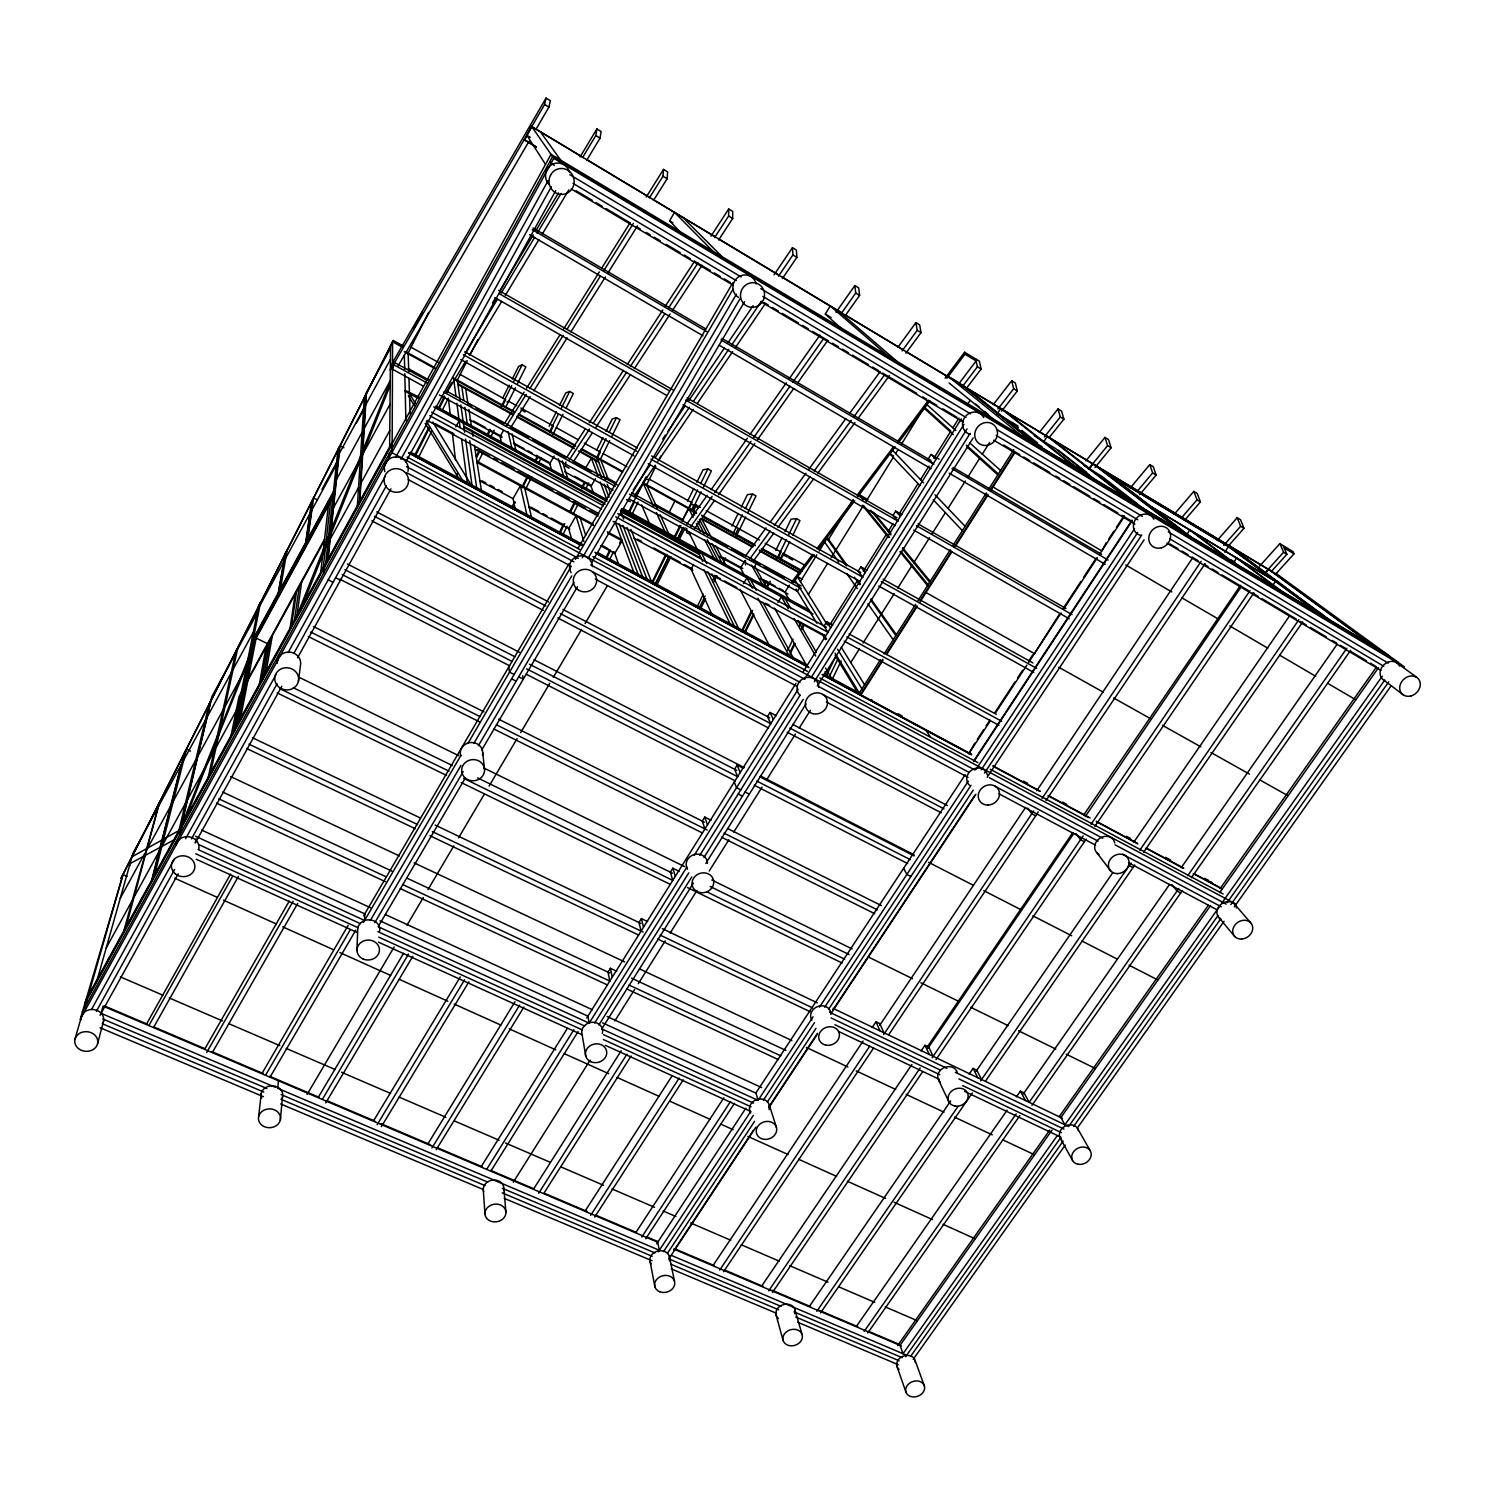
<?xml version="1.0" encoding="UTF-8"?>
<svg xmlns="http://www.w3.org/2000/svg" width="1495" height="1495" viewBox="0 0 1495 1495"><rect width="100%" height="100%" fill="white"/><g stroke="black" fill="none" stroke-linecap="round" stroke-linejoin="round"><path stroke-width="1.5" d="M718.646 239.966L732.699 218.494L732.718 211.43L728.7 208.982L710.947 236.191M402.267 347.102L392.606 341.776L392.157 443.959L85.215 1002.64M391.933 443.94L391.896 452.667L1236.159 904.213M714.61 237.537L728.644 216.046L728.7 208.982M389.616 446.912L390.569 345.532L392.606 341.776M389.298 457.377L389.335 453.564M364.799 913.856L364.612 920.453L198.947 844.675M356.95 950.596L357.697 930.133A11.044 9.811 -2.4 0 1 369.695 919.817A11.044 9.811 -2.4 0 1 379.487 931.665M686.784 528.277L686.616 532.556L690.335 534.593M359.379 501.965L366.032 393.185L390.55 347.98M359.884 501.049L366.368 393.708L364.332 397.464L357.38 505.609M653.558 200.349L667.125 178.765L667.63 171.906L663.518 169.402L646.251 197.004M649.409 197.882L662.976 176.242L663.518 169.402M280.312 1120.129A11.063 9.418 -1.7 0 0 266.017 1109.383A11.063 9.418 -1.7 0 0 262.111 1125.38A11.063 9.418 -1.7 0 0 280.312 1120.129L282.536 1096.881M278.462 1080.792L277.715 1088.304L659.332 1250.287L657.707 1242.233L103.062 1006.116L101.099 1013.33L275.585 1087.388M327.629 559.784L338.767 454.517L363.603 408.77M328.115 558.887L340.038 445.697L343.943 447.771M325.667 563.353L338.001 449.434L340.038 445.697M323.836 572.735L324.49 566.698M323.2 567.838L330.582 501.572M258.635 1116.485L261.289 1093.275M320.752 572.305L328.377 505.628M298.421 681.384A11.997 11.082 8.6 0 0 282.966 668.209A11.997 11.082 8.6 0 0 278.687 686.915A11.997 11.082 8.6 0 0 298.421 681.384L300.439 665.499A11.754 10.876 9.2 0 0 289.862 652.138A11.754 10.876 9.2 0 0 277.266 663.331M301.635 582.19L296.87 615.79L390.232 381.711M307.82 538.667L313.595 497.966L317.538 500.021M565.876 461.936L565.297 466.085L569.146 468.197M307.391 539.452L311.483 510.729L336.319 465.02M294.44 620.201L299.336 586.414M305.653 542.61L311.577 501.685L313.595 497.966M306.101 541.825L310.25 513.009L285.732 558.121M291.544 625.489L296.571 591.459M290.086 628.124L295.188 593.982M586.862 160.04L600.056 138.119L601.083 131.504L596.879 128.944L580.079 156.938M277.752 660.192L278.575 655.053M582.639 157.498L595.814 135.559L596.879 128.944M266.091 671.816L272.314 635.749M280.406 588.974L287.133 549.973L285.134 553.655L278.276 592.88M278.705 592.095L284.106 561.111L259.906 605.643M263.699 676.151L270.053 639.897M261.326 680.487L267.773 644.046M259.42 683.944L265.96 647.354L268.988 648.83M240.508 718.404L256.168 638.085L268.894 644.364M238.153 722.683L254.038 641.972M235.799 726.962L260.616 602.13L258.616 605.793L233.463 731.223M231.108 735.503L238.976 696.67L324.378 540.648M196.144 838.826L195.247 842.993L281.845 686.28M210.515 772.99L237.892 647.597L235.892 651.259L208.291 777.045M536.014 129.243L548.908 107.135L550.328 100.688L546.049 98.091L392.68 362.313L390.232 370.143L544.591 104.519L546.049 98.091M179.998 834.397L181.923 826.23M180.727 827.24L211.748 696.838L235.481 653.165M152.415 878.78L184.502 752.845L186.464 749.219L190.519 751.125M154.658 874.687L186.464 749.219M151.743 879.994L181.138 764.823M97.623 1043.473A11.549 9.83 4.8 0 0 82.3 1032.167A11.549 9.83 4.8 0 0 78.824 1048.855A11.549 9.83 4.8 0 0 97.623 1043.473L103.566 1021.122M126.085 926.713L159.46 802.591L123.861 930.75M108.032 960.724L108.649 958.444M97.493 978.776L132.999 853.234L156.414 810.215M84.505 1008.097L87.233 998.604M88.317 995.483L123.02 874.556L127.131 876.406M74.881 1039.548L81.291 1017.217M185.268 818.98L252.263 650.96M302.569 605.419L390.195 385.318M253.178 646.326L181.175 826.417L211.075 700.594L209.094 704.22L178.895 830.566L131.915 856.841M827.127 674.17L835.126 657.707M828.604 678.076L837.798 659.145M831.967 679.87L841.124 661.014M787.566 650.325L793.023 639.131M799.134 626.573L801.171 622.406M790.294 651.783L794.331 643.504M801.376 629.021L803.394 624.873M790.051 654.044L795.153 643.541M802.329 628.853L804.366 624.648M775.793 550.459L781.922 537.92M784.987 531.659L791.117 519.12L796.555 518.672L799.956 520.596L792.798 535.229M741.221 631.731L751.462 610.801M763.758 585.666L765.814 581.48M777.082 558.457L786.314 539.62M788.351 535.434L796.555 518.672M742.324 631.282L752.527 610.427M764.767 585.423L766.804 581.256M778.017 558.326L781.081 552.066L765.309 543.339M744.398 632.385L753.573 613.641M765.795 588.638L768.86 582.377M780.072 559.466L783.137 553.206L805.562 565.615M744.678 633.581L753.891 614.763M767.197 587.554L770.28 581.275M780.521 560.345L789.734 541.508M656.66 585.591L670.9 556.719M679.029 540.218L685.14 527.847M693.269 511.346L696.315 505.16L700.314 507.366M731.989 526.016L738.156 513.476M741.24 507.197L747.407 494.639L752.564 494.004L756.021 495.948L747.78 512.71M697.193 606.708L703.341 594.188M733.073 533.659L742.305 514.878M745.37 508.618L752.564 494.004M699.062 608.315L705.098 596.019M713.152 579.63L715.152 575.538M735.297 534.537L738.306 528.389L706.313 510.692M700.426 609.156L705.565 598.673M713.545 582.433L716.89 575.612M723.075 563.036L725.617 557.859M736.456 535.771L745.725 516.915M609.325 560.195L613.473 551.786M631.937 514.504L638.103 502.04M646.345 485.426L655.782 466.365M658.865 460.105L660.939 455.938M687.607 501.068L693.773 488.547M696.857 482.287L703.042 469.785L707.882 468.963L711.396 470.925L703.155 487.65M652.194 581.873L665.593 554.682M673.853 537.957L680.038 525.418M682.094 521.232L697.567 489.874M700.669 483.595L707.882 468.963M652.381 583.293L666.639 554.402M674.787 537.901L680.898 525.511M655.427 583.499L668.601 556.794M677.721 538.312L682.785 528.034M691.905 509.533L693.923 505.422L696.315 505.16M655.744 583.779L669.143 556.607M677.385 539.901L683.57 527.361M691.811 510.636L701.099 491.818M562.681 535.191L567.147 526.221M573.09 514.28L578.285 503.815M585.554 489.183L588.675 482.904M600.112 459.899L609.698 440.595M611.791 436.428L620.089 419.721L616.463 417.684L612.24 418.918L606.017 431.42M605.737 558.196L609.867 549.842M628.461 512.318L646.008 476.868M606.428 558.644L610.539 550.328M629.059 512.934L634.216 502.544M637.15 494.49L646.55 477.615M512.243 508.375L515.327 502.208M522.521 487.781L528.688 475.429M535.883 461.021L537.938 456.909M550.272 432.204L553.356 426.019L520.858 408.023M525.492 489.388L531.771 476.812M538.854 462.646L541.134 458.068M552.571 435.157L562.961 414.339M566.082 408.098L573.351 393.521L569.67 391.447L565.783 392.886L559.522 405.407M596.692 450.163L602.915 437.661M559.317 532.594L563.484 524.24M569.707 511.701L574.902 501.255M582.172 486.622L584.265 482.455M596.729 457.377L606.073 438.577M609.194 432.317L616.463 417.684M559.653 533.808L564.736 523.586M570.828 511.309L574.902 503.124M582.022 488.828L585.068 482.679M597.271 458.143L600.317 452.013L584.321 443.155M477.503 463.45L482.997 452.462M490.323 437.867L494.116 430.298M505.534 407.5L515.439 387.766M517.513 383.598L525.885 366.892L522.147 364.799L518.578 366.462L512.318 378.945M549.095 426.299L556.383 411.686M511.421 508.132L514.542 501.89M521.811 487.295L527.025 476.886M535.341 460.217L537.415 456.05M549.917 431.046L558.233 414.377M561.354 408.116L569.67 391.447M417.927 458.535L431.55 431.457M441.754 411.2L448.332 398.156M456.704 381.487L467.188 360.669M470.327 354.427L477.671 339.851M502.918 397.689L509.197 385.187M476.307 456.237L479.428 450.014M486.716 435.456L489.855 429.233M501.311 406.36L511.738 385.579M513.813 381.431L522.147 364.799M476.55 457.676L479.671 451.453M487.987 434.858L490.061 430.709M502.544 405.836L505.646 399.613L460.236 374.479M407.668 353.923L428.673 312.38M415.124 454.387L428.766 427.308M438.203 408.546L444.501 396.044M415.049 456.498L429.439 427.906M438.689 409.537L444.856 397.278M393.316 340.505L120.983 878.443L393.316 340.505L402.977 345.85M413.536 328.975L421.964 312.324M365.266 405.706L390.438 359.342M356.352 423.141L364.089 408.864M321.986 489.388L337.384 461.021M237.387 649.652L257.103 613.38M392.456 366.537L394.624 362.556L427.308 380.515M394.624 362.556L392.456 369.209L423.085 386.009M158.377 806.609L205.17 720.665M206.777 717.712L231.127 672.974M233.089 669.368L253.328 632.217M336.057 480.25L362.089 432.429M363.827 429.214L390.232 380.72M123.02 874.556L80.225 1019.347L553.767 158.339L531.678 126.496L524.502 140.025L536.481 147.183M524.502 140.025L531.398 126.384L583.218 157.517M253.365 638.589L333.441 491.649M253.085 640.028L333.31 492.808M252.207 644.382L332.918 496.34M251.926 645.859L332.787 497.536M120.254 898.271L144.753 853.439M146.809 849.665L195.752 760.039M197.452 756.937L222.961 710.218M225.016 706.462L246.208 667.63M333.049 508.655L360.407 458.535M362.238 455.171L390.008 404.323M248.245 678.674L324.527 539.284M106.22 947.923L131.878 901.111M134.027 897.187L185.361 803.506M187.137 800.274L213.916 751.406M216.084 747.463L238.359 706.817M329.704 540.125L358.538 487.519M360.482 483.969L389.765 430.541M86.149 999.426L392.157 442.296M85.066 1002.566L551.02 154.359L1389.416 655.987M82.318 1012.096L552.571 156.62L1397.975 662.248M91.643 1009.237L174.298 859.214M185.567 838.732L275.884 674.806M288.03 652.736L385.28 476.214M395.689 457.32L548.104 180.652M96.371 1011.293L174.616 869.492M191.51 838.882L277.117 683.72M293.88 653.334L386.383 485.688M400.94 459.301L551.356 186.688M99.997 1015.329L178.204 873.809M297.598 657.781L390.942 488.846M405.818 461.918L555.748 190.631M447.453 390.214L451.602 382.72M455.769 426.879L459.171 420.786L460.068 427.663M146.622 1023.888L230.585 874.033M148.958 1025.458L232.641 876.238M153.593 1027.42L238.452 876.35M503.348 430.709L500.096 436.465L501.423 442.763M682.187 234.173L669.629 220.83L674.488 212.309L712.891 251.216M204.927 1048.724L289.264 901.037M206.74 1052.443L293.076 901.392M212.44 1052.368L297.673 903.485M554.122 456.05L549.786 463.637L551.692 470.234M585.031 469.094L591.366 458.143L597.832 475.559M595.44 478.718L591.086 486.23L564.755 471.822M397.838 366.368L528.987 141.296M262.204 1073.111L348.167 925.312M265.736 1074.942L350.11 930.077M363.621 915.874L569.146 563.465M577.948 548.347L732.774 282.854M270.221 1076.849L355.791 930.114M363.416 922.49L461.021 755.255M468.084 743.164L570.679 567.39M575.369 559.336L732.905 289.432M370.293 920.546L461.002 765.365M473.822 743.426L571.763 575.893M582.34 557.784L736.4 294.216M374.834 922.621L463.207 771.626M478.4 745.687L574.005 582.359M588.133 558.233L740.343 298.215M465.3 778.073L378.179 926.694L589.161 1023.141L686.896 867.007M481.782 749.948L577.425 586.788M591.553 562.699L744.529 301.747M619.528 543.115L621.64 539.546L607.362 531.828M307.073 1094.471L394.138 946.97M406.976 925.218L423.309 897.542M427.981 889.618L453.807 845.871M458.517 837.91L484.417 794.032M489.127 786.052L517.158 738.549M520.671 732.625L549.805 683.271M553.299 677.347L581.518 629.544M585.05 623.546L607.418 585.648M318.454 1097.05L403.557 953.343M669.312 512.187L675.142 500.433M322.509 1099.105L408.49 954.109M325.76 1102.899L412.826 956.277M682.748 519.643L692.092 502.806L649.428 479.204L647.185 479.577M842.675 329.629L825.315 314.1L830.211 305.914L888.217 356.109M492.528 302.887L494.92 298.888M499.722 290.89L533.304 234.902M535.696 230.903L558.495 192.93M465.225 352.932L497.573 299.075M501.161 293.095L534.705 237.256M537.116 233.276L561.073 193.397M693.344 565.26L691.008 569.146L712.367 615.286M446.5 393.035L465.692 361.173M469.299 355.193L501.685 301.429M505.291 295.449L538.873 239.686M542.479 233.725L568.866 189.902M373.713 1120.577L460.292 976.926M377.114 1124.745L464.59 979.823M381.431 1126.576L468.925 981.804M744.902 560.793L740.492 568.044L744.809 576.024M743.426 583.629L746.883 577.948L752.415 588.114M753.947 567.446L756.19 563.764L754.115 560.139M428 1143.712L514.971 1001.818M431.943 1147.973L519.662 1005.089M436.166 1149.767L523.923 1007.032M777.961 602.429L781.418 596.785L788.295 608.633M789.341 585.18L784.931 592.338L789.435 600.018M802.516 579.331L797.171 576.379L794.966 579.985L822.96 625.527M800.386 581.518L816.831 554.851M819.185 551.038L827.408 537.714L846.843 565.054M828.099 540.069L853.159 499.479M797.433 591.291L799.675 587.647M919.873 485.613L889.955 453.901L892.309 450.088L923.574 482.829M808.403 594.431L827.613 563.409M831.22 557.598L863.512 505.422L889.488 537.359M866.11 501.255L893.244 457.395M895.636 453.564L898.028 449.696M901.616 443.903L924.34 407.182L950.839 431.102L933.87 458.274M928.601 400.305L926.265 404.061L955.828 430.485M926.564 404.323L924.153 408.21L953.268 434.578M481.353 1166.418L567.315 1028.467M616.744 971.245L610.408 968.274L607.998 972.124L609.829 981.056M647.671 921.611L641.392 918.603L638.963 922.508L641.075 931.105M679.066 871.267L672.843 868.203L670.377 872.183L672.769 880.387L463.637 778.353M711.003 820.194L704.762 817.074L702.258 821.091L704.949 828.921M743.333 768.318L737.147 765.16L734.606 769.252L737.614 776.671M776.223 715.713L770.037 712.461L767.458 716.61L770.766 723.636M832.79 625.078L826.66 621.714L824.007 625.975L827.894 632.273M866.988 570.23L860.914 566.829L858.223 571.146L862.447 576.995M901.784 514.579L895.692 511.103L892.963 515.476L897.523 520.858M939.047 459.189L931.03 454.48L928.245 458.946L933.179 463.842M524.091 392.138L504.357 423.683L476.083 408.191M526.558 388.195L559.878 334.973M563.578 329.068L599.364 271.903M601.831 267.96L630.199 222.624M486.959 1168.903L573.837 1029.737M829.762 624.891L857.663 580.266L860.316 583.984M863.306 571.221L886.647 533.865M888.123 531.491L892.907 523.829M898.887 514.261L918.023 483.651M920.528 479.633L929.012 466.048M952.876 427.85L959.005 418.021M967.601 404.285L970.049 400.361M491.126 1170.678L578.042 1031.662M586.75 1018.002L795.957 683.346M803.357 671.517L961.229 418.974M694.315 855.159L798.18 689.232M804.534 679.085L963.976 424.356M506.431 425.907L526.147 394.456M529.847 388.55L563.129 335.478M566.829 329.573L600.112 276.5M603.812 270.614L633.394 223.428M510.393 428.075L530.127 396.661M533.827 390.774L567.166 337.777M570.866 331.89L605.419 276.911M607.886 272.987L637.505 225.876M594.674 1022.991L688.784 872.837M699.791 855.289L800.161 695.138M811.262 677.422L967.041 428.897M598.878 1024.935L691.774 876.892M704.033 857.382L803.189 699.38M814.289 681.683L970.106 433.419M601.85 1028.822L693.418 883.096M705.789 863.419L806.011 703.921M817.317 685.925L973.17 437.923M513.29 1182.209L590.077 1060.235M614.819 1020.936L634.609 989.503M638.328 983.617L665.256 940.822M670.134 933.086L696.969 890.459M709.191 871.043L728.85 839.816M733.783 832.005L762.039 787.099M766.954 779.287L795.471 733.989M799.19 728.084L810.365 710.368M997.053 414.283L1000.753 408.415L1043.921 434.391M850.767 662.565L859.382 648.905M863.063 643.056L894.197 593.739M897.785 588.04L912.174 565.241M913.744 562.755L929.554 537.695M931.983 533.846L945.363 512.635M948.017 508.431L965.321 481.035M967.788 477.129L980.141 457.545M982.29 454.125L989.578 442.595M533.79 1188.749L621.191 1050.761M538.667 1193.272L626.966 1054.106M859.307 693.026L880.48 659.669M884.124 653.95L915.65 604.298M917.855 600.822L950.278 549.768M952.726 545.899L986.364 492.92M988.531 489.519L1013.76 449.771M860.335 694.708L882.872 659.22M886.554 653.427L916.678 605.998M920.266 600.355L951.511 551.169M953.997 547.282L987.709 494.21M990.195 490.267L1014.245 452.424M544.012 1193.066L631.096 1055.993M882.835 660.472L860.709 695.306L835.051 653.128M886.516 654.66L917.257 606.279M919.724 602.41L951.96 551.674M955.697 545.806L988.008 494.957M990.494 491.051L1014.75 452.854M1043.529 442.146L1047.229 436.334L1091.929 463.244M585.33 1210.707L671.778 1076.307M590.674 1215.323L679.16 1078.063M594.711 1217.023L683.215 1079.895M1089.238 469.542L1092.938 463.805L1223.994 542.61M566.456 457.806L585.461 428.654M589.273 422.805L623.49 370.33M627.302 364.5L662.79 310.063M665.312 306.176L694.465 261.475M569.109 460.217L589.535 428.972M593.365 423.104L626.554 372.311M630.385 366.462L664.845 313.707M668.657 307.858L698.015 262.933M636.01 1232.272L723.86 1097.779M641.766 1237.056L730.55 1101.441M572.996 462.347L592.151 433.083M595.982 427.234L630.479 374.554M634.328 368.704L670.096 314.081M672.657 310.194L702.033 265.325M645.728 1238.738L734.512 1103.254M974.815 743.146L968.984 753.368M977.338 739.315L983.617 729.71M986.139 725.879L989.914 720.123M994.941 712.461L1015.068 681.776M1017.59 677.945L1022.617 670.283M1028.915 660.697L1032.69 654.941M1059.338 614.314L1034.447 653.595L925.442 592.207M1063.151 608.502L1080.922 581.405M1083.464 577.519L1096.153 558.177M1106.281 542.741L1101.796 550.926L992.474 486.679M1108.804 538.891L1113.868 531.192M1116.391 527.343L1123.96 515.794M968.704 753.798L990.381 720.74M995.408 713.078L1026.897 665.107M1028.597 662.509L1061.132 612.913M1063.674 609.044L1097.405 557.616M1099.255 554.794L1124.539 516.28M973.637 761.067L1132.07 520.111M656.679 1243.821L745.856 1108.206M965.172 774.69L755.928 1092.901L758.058 1100.376L601.794 1028.915M973.824 761.553L1132.145 520.802M658.286 1251.876L750.621 1111.682M758.171 1100.208L813.093 1016.806M819.484 1007.107L968.293 781.175M975.973 769.533L1134.612 528.688M663.518 1251.595L753.312 1115.438M763.403 1100.133L814.513 1022.636M824.698 1007.2L971.04 785.267M981.281 769.738L1137.695 532.519M667.461 1253.296L754.601 1121.306M767.327 1102.021L815.99 1028.317M828.622 1009.181L973.264 790.089M984.476 773.121L1141.732 534.93M673.853 1250.624L753.387 1130.295M768.766 1107.01L817.522 1033.251M832.902 1009.985L974.796 795.265M755.947 1127.081L668.844 1258.846L781.025 1306.368M768.748 1107.72L817.41 1034.091M831.332 1013.031L975.88 794.35M987.205 777.194L1144.123 539.807M1186.301 535.191L1189.758 530.034L1228.404 559.261M713.264 1265.181L863.082 1041.081M872.127 1027.551L875.995 1021.758L879.845 1023.608L883.881 1032.709M879.658 1025.42L1025.57 807.449M1036.764 790.724L1192.674 557.803M719.693 1270.096L869.66 1046.276M723.561 1271.74L873.547 1048.126M883.638 1034.596L1033.643 811.019M1042.127 798.367L1201.158 561.316M888.815 1034.54L1038.277 812.009M1046.033 800.46L1205.082 563.652M1224.76 552.234L1228.516 546.647L1317.6 612.632M1233.151 563.204L1236.589 558.121L1277.16 588.432M662.696 439.044L665.312 435.176M667.947 431.326L684.972 406.192M688.915 400.398L724.309 348.204M728.233 342.411L753.144 305.69M774.111 274.762L792.462 247.703L796.405 250.095L796.854 257.364L782.427 278.537M761.815 1285.85L911.894 1064.533M921.032 1051.06L924.956 1045.285L928.75 1047.098L933.142 1056.311M927.405 1046.762L1072.737 832.603M1240.57 585.311L1083.968 814.625M633.114 490.024L650.138 464.982M655.371 457.264L689.438 407.182M693.362 401.389L728.719 349.382M731.335 345.513L761.46 301.205M778.484 276.164L792.892 254.972L792.462 247.703M927.834 1048.443L1073.896 833.294M1085.258 816.569L1241.242 586.788M768.654 1290.876L920.191 1067.935M772.448 1292.484L922.695 1071.672M932.17 1057.75L1083.184 835.836M1091.07 824.25L1250.063 590.581M1266.003 572.959L1268.489 569.315L1375.512 647.578M935.982 1059.581L1086.192 839.087M1094.901 826.305L1253.913 592.88M634.291 495.966L655.258 465.169M657.893 461.32L693.288 409.368M697.212 403.594L732.606 351.643M735.241 347.812L765.384 303.541M1273.179 584.788L1275.478 581.424L1153.336 508.207M809.561 1306.181L950.671 1101.011M969.115 1074.157L973.077 1068.402L976.814 1070.196L981.561 1079.521M975.936 1071.448L1112.897 872.501M1133.659 842.358L1289.68 615.716M816.793 1311.302L958.015 1106.449M820.531 1312.89L972.329 1092.92M980.645 1080.866L1130.967 863.026M1139.825 850.188L1298.875 619.715M985.71 1080.754L1134.742 865.026M1143.6 852.206L1302.668 621.957M856.542 1326.177L1007.069 1110.262M1016.394 1096.881L1020.394 1091.144L1024.056 1092.901L1029.158 1102.338M1023.253 1094.078L1169.52 884.479M1181.218 867.698L1337.259 644.102M864.147 1331.391L1016.133 1113.925M867.81 1332.942L1019.833 1115.681M1029.625 1101.684L1178.733 888.553M1187.74 875.678L1346.808 648.307M1031.961 1105.347L1182.433 890.515M1191.44 877.658L1350.527 650.512M686.934 523.997L707.098 495.387M711.115 489.669L747.388 438.166M750.079 434.354L786.333 382.851M789.024 379.039L819.933 335.16M836.041 312.287L854.841 285.582L858.709 287.918L859.606 295.393L844.824 316.267M897.691 1345.5L1049.752 1130.033M1059.17 1116.69L1208.334 905.297M1220.182 888.497L1376.222 667.387M690.634 526.857L712.125 496.452M714.797 492.64L751.032 441.324M753.723 437.512L789.958 386.196M792.649 382.384L823.521 338.655M840.956 313.95L855.738 293.039L854.841 285.582M694.353 528.894L714.517 500.433M718.534 494.733L754.826 443.473M757.498 439.679L793.77 388.42M797.807 382.72L827.37 340.953M1052.013 1130.127L900.027 1345.388L902.999 1353.704L1057.357 1135.509M1210.576 905.559L1060.889 1117.55L1064.945 1124.782L1219.845 906.026M1219.658 892.683L1378.539 667.63M1222.125 902.588L1382.277 676.207M905.634 1356.675L1061.02 1137.246L964.537 1091.35M1218.051 915.501L1068.607 1126.52L955.324 1072.345M1227.133 902.662L1384.8 680.019M910.604 1356.32L1063.151 1141.133M1073.653 1126.333L1220.387 919.332M1230.815 904.624L1388.743 681.832M913.221 1359.31L1065.188 1145.151M1077.297 1128.09L1224.05 921.275M1234.272 906.886L1390.985 686.037M745.388 556.121L766.019 527.885M770.149 522.222L805.898 473.28M808.645 469.505L845.778 418.675M849.908 413.031L880.163 371.601M898.028 347.12L915.912 322.64L919.687 324.938L921.032 332.6L905.895 353.212M749.593 559.186L770.205 531.043M774.317 525.418L810.047 476.643M814.158 471L851.272 420.357M854.019 416.6L884.236 375.32M902.102 350.933L917.22 330.302L915.912 322.64M753.237 561.186L773.868 533.08M777.979 527.455L813.747 478.755M817.877 473.13L855.009 422.543M857.756 418.787L889.394 375.693M791.752 582.116L812.663 554.309M816.849 548.74L853.084 500.545M857.27 494.976L893.505 446.781M897.691 441.231L928.339 400.436M945.064 378.198L964.593 352.241L979.375 361.173L981.131 369.022L967.059 387.523M793.247 582.452L814.196 554.608M818.382 549.039L854.692 500.788M857.476 497.087L895.187 446.968M897.972 443.267L930.096 400.585M946.84 378.31L964.985 354.184L964.593 352.241M959.323 383.112L976.123 360.93L975.693 358.987L977.412 366.78L981.131 369.022M961.958 387.149L977.412 366.78M993.241 404.659L1011.685 380.795L1015.329 383L1017.329 390.961L1001.594 411.2M997.931 409.013L1013.647 388.737L1011.685 380.795M1039.231 432.578L1058.011 408.92L1061.6 411.088L1063.898 419.179L1049.341 437.437M1044.407 436.932L1060.291 416.993L1058.011 408.92M1085.856 460.908L1104.973 437.437L1108.505 439.567L1111.121 447.79L1094.938 467.543M1088.453 469L1107.571 445.641L1104.973 437.437M1130.295 487.912L1149.767 464.627L1153.243 466.739L1156.14 475.074L1139.676 494.658M1137.695 490.79L1152.645 472.943L1149.767 464.627M1174.192 514.299L1193.832 491.388L1197.252 493.462L1200.429 501.909L1185.199 519.569M1181.779 517.513L1197.009 499.816L1193.832 491.388M1217.229 540.442L1237.206 517.7L1240.551 519.737L1244.008 528.314L1228.647 545.694M1223.751 545.413L1240.626 526.259L1237.206 517.7M1259.575 566.194L1279.87 543.619L1293.082 551.674L1294.016 553.841L1275.328 574.454M1264.845 573.015L1283.57 552.272L1279.87 543.619M1271.273 571.538L1286.877 554.29L1283.196 545.675M173.7 840.04L127.916 864.764L129.972 865.68M506.917 401.968L508.655 401.277L516.784 405.78M102.239 1023.701L263.774 1092.023M280.967 1099.292L485.034 1185.61M502.208 1192.861L652.194 1256.305M671.18 1264.34L778.689 1309.807M795.658 1316.983L899.093 1360.73M100.034 1027.7L263.438 1096.695M280.63 1103.945L482.735 1189.272M504.189 1198.336L651.969 1260.715M671.236 1268.863L776.185 1313.152M797.601 1322.197L898.252 1364.692M671.18 1255.314L906.643 1355.255M102.744 1018.973L266.951 1088.547M281.079 1094.546L487.669 1182.078M502.357 1188.301L654.847 1252.903M793.938 1311.844L902.139 1357.684M104.407 1005.911L147.314 1024.187M153.761 1026.934L205.263 1048.855M211.711 1051.602L263.213 1073.541M269.642 1076.269L319.014 1097.293M327.592 1100.955L374.796 1121.044M381.244 1123.792L430.597 1144.815M437.045 1147.562L482.1 1166.735M490.696 1170.398L533.603 1188.675M544.348 1193.253L587.255 1211.529M595.851 1215.173L636.646 1232.553M647.391 1237.131L658.118 1241.691M675.31 1249.016L713.956 1265.48M724.701 1270.04L763.366 1286.504M771.943 1290.166L810.608 1306.63M819.204 1310.293L857.85 1326.738M868.595 1331.316L898.663 1344.117M673.796 1249.091L901.504 1346.023M120.404 976.889L162.936 995.221M169.309 997.987L222.456 1020.898M228.828 1023.664L279.864 1045.659M286.236 1048.425L335.16 1069.523M341.533 1072.27L390.513 1093.406M399.034 1097.068L445.865 1117.27M454.387 1120.951L499.106 1140.236M505.478 1143.002L550.216 1162.288M560.868 1166.885L603.475 1185.255M611.997 1188.936L654.604 1207.325M663.126 1210.987L675.908 1216.5M690.69 1222.966L730.737 1240.233M741.258 1244.774L779.194 1261.145M789.79 1265.704L828.006 1282.187M838.62 1286.765L874.687 1302.332M885.302 1306.91L917.145 1320.646M174.709 878.2L217.074 897.28M223.428 900.139L276.351 923.985M282.704 926.844L333.534 949.736M339.888 952.595L390.7 975.487M399.184 979.3L447.865 1001.22M454.218 1004.079L500.806 1025.065M509.272 1028.878L555.841 1049.864M564.325 1053.676L608.689 1073.653M617.136 1077.465L659.314 1096.452M669.853 1101.198L709.919 1119.25M720.478 1123.997L733.129 1129.697M747.874 1136.424L788.033 1154.514M798.61 1159.279L836.658 1176.415M847.291 1181.199L885.601 1198.448M894.103 1202.279L932.413 1219.546M943.065 1224.33L974.983 1238.72M196.2 859.233L357.324 932.525M378.515 942.168L582.041 1034.746M605.269 1045.304L750.752 1111.476M198.087 849.571L360.444 923.686M377.936 931.665L584.638 1026.037M603.588 1034.689L753.499 1103.123M195.752 853.776L358.09 927.741M378.758 937.159L582.321 1029.924M603.289 1039.492L751.069 1106.823M195.546 836.266L365.154 914.024M379.992 920.827L587.909 1016.133L589.161 1023.141M602.56 1022.86L756.246 1093.293M201.619 830.061L370.592 907.764M385.392 914.566L592.394 1009.742M607.176 1016.544L761.572 1087.538M216.476 803.095L385.486 881.714M400.268 888.591L607.306 984.887M222.624 792.032L391.914 871.136M406.733 878.051L609.885 973.002M629.115 985.055L780.857 1055.881M218.812 798.853L385.747 876.649M402.641 884.517L609.717 981.019M626.685 988.924L778.409 1059.619M631.563 978.16L785.978 1050.462M230.641 776.596L399.371 855.944M414.134 862.895L624.686 961.92M639.43 968.853L791.883 1040.557M806.403 1047.472L847.927 1067M856.243 1070.906L895.692 1089.463M906.176 1094.396L943.999 1112.187M954.501 1117.12L992.325 1134.911M1002.827 1139.863L1034.353 1154.682M831.127 1017.927L940.205 1070.009M958.893 1078.923L1063.973 1129.099M248.974 744.136L417.591 824.549M432.354 831.575L643.13 932.076M657.763 939.066L810.103 1011.685M834.92 1024.71L939.794 1074.699M962.649 1085.594L1061.45 1132.668M246.582 748.453L415.18 828.678M429.925 835.705L638.571 935.01M838.714 1031.494L939.383 1079.371M833.033 1008.34L1062.44 1118.279M662.341 928.638L817.335 1002.865M829.445 1012.134L946.933 1068.327M252.449 737.726L420.45 818.045M435.157 825.072L640.944 923.462M660.229 935.141L812.589 1007.91M277.136 692.895L446.556 775.419M461.189 782.539L670.358 884.405M293.282 687.737L452.48 765.608M477.615 777.886L672.414 873.173M706.63 891.73L844.638 959.173M279.546 688.522L449.005 771.196M687.401 887.525L842.115 963.023M298.495 676.973L458.741 755.685M483.707 767.944L684.579 866.614M711.788 879.994L852.15 948.933M868.801 957.211L912.529 978.683M920.845 982.776L958.332 1001.183M970.778 1007.312L1008.135 1025.645M1018.506 1030.746L1055.844 1049.098M1066.215 1054.181L1095.274 1068.458M710.181 886.498L849.16 954.595M724.047 833.145L877.303 909.82M310.68 632.049L479.708 716.441M496.396 724.776L707.154 830.024M721.506 837.181L874.743 913.707M308.232 636.496L479.316 721.767M493.911 729.037L702.538 833.033M727.616 828.529L881.396 905.615M313.595 626.592L484.044 711.9M498.601 719.17L704.407 822.175M511.589 678.823L516.167 681.159M738.212 793.976L742.454 796.144M339.776 579.144L509.571 665.761M526.147 674.208L735.278 780.913M335.59 577.743L340.449 580.228M328.209 579.817L333.067 582.303M514.13 674.469L509.552 672.133L508.748 667.013M518.728 676.805L523.306 679.141L522.708 675.703M740.791 789.865L736.549 787.697L734.269 781.997M745.052 792.014L749.294 794.181M910.904 876.462L906.886 874.407L903.597 868.333M344.934 569.707L514.953 656.772M529.473 664.191L736.811 770.374M756.788 781.044L910.287 859.644M342.262 574.622L512.094 661.425M526.595 668.826L737.857 776.802M754.209 785.155L907.689 863.587M347.457 564.007L519.475 652.287M533.995 659.725L744.304 767.645M760.787 776.111L914.155 854.822M928.526 862.279L973.507 885.376M983.747 890.628L1020.562 909.521M1032.839 915.818L1071.765 935.795M1082.006 941.046L1116.821 958.912M1129.117 965.228L1157.803 979.935M759.796 776.765L914.136 855.944M374.404 516.298L545.881 605.998M560.345 613.567L771.065 723.786M787.211 732.232L941.271 812.813M371.881 520.895L543.32 610.408M557.784 617.958L768.467 727.953M792.705 724.365L947.307 805.525M789.827 728.065L943.906 808.814M376.777 511.907L548.422 601.85M562.905 609.437L769.701 717.787M408.191 479.596L571.296 566.343M595.402 579.163L797.153 686.467M826.38 702.015L968.05 777.363M998.641 793.639L1095.517 845.161M1128.501 862.708L1217.136 909.857M1035.699 815.859L1031.793 813.785L1027.719 808.122M1084.38 841.722L1080.549 839.685L1075.914 833.537M1129.23 865.549L1132.986 867.567M1180.732 892.945L1177.032 890.964L1171.856 884.591M406.528 466.589L578.341 558.289M590.656 564.867L804.721 679.16M819.241 686.896L974.946 770.018M989.316 777.699L1102.749 838.246M1115.083 844.843L1226.124 904.101M406.715 472.738L573.912 561.84M593.365 572.211L800.012 682.318M822.736 694.428L968.667 772.186M995.053 786.239L1098.003 841.106M1122.67 854.243L1221.359 906.83M408.509 452.723L580.34 544.871M596.692 553.636L808.01 666.639M822.007 674.451L971.769 754.769M992.811 765.758L1040.053 791.079M1049.135 795.957L1090.117 817.933M1096.265 821.241L1137.284 843.236M1146.833 848.356L1183.778 868.165M1194.056 873.678L1221.602 888.441M409.069 453.134L581.368 545.525M595.739 553.225L809.057 667.611M823.409 675.31L971.208 754.564M993.297 766.412L1039.903 791.397M1048.014 795.751L1088.584 817.503M1096.582 821.801L1137.844 843.909M1145.918 848.244L1182.975 868.128M1193.197 873.603L1221.976 889.039M407.051 457.003L579.537 549.356M592.936 556.532L807.449 671.386M819.765 677.982L977.954 762.674M990.288 769.29L1223.172 893.973M481.838 480.755L485.912 482.96M489.986 485.146L494.06 487.333M498.153 489.538L502.227 491.724M530.744 507.067L538.891 511.458M542.965 513.645L547.039 515.85M551.113 518.036L563.353 524.614M602.055 545.451L608.166 548.74M479.988 480.885L512.673 498.452M529.006 507.235L569.838 529.211M600.467 545.694L614.763 553.374L622.126 540.872L607.83 533.136M410.676 452.219L583.33 544.853M597.701 552.571L807.412 665.182M823.876 674.002L860.933 693.886M897.972 713.769L902.102 715.974M1023.533 781.137L1027.663 783.343M1062.646 802.105L1066.757 804.329M1126.464 836.34L1130.575 838.546M1165.558 857.326L1170.66 860.055M1204.671 878.312L1208.782 880.518M410.546 453.377L582.228 545.451M594.935 552.272L807.337 666.172M823.708 674.955L971.32 754.134M475.466 449.49L598.149 516.055M637.543 539.19L641.598 541.377M653.763 547.974L680.113 562.269M684.168 564.475L692.278 568.866M633.973 538.237L692.876 570.174M476.886 461.264L593.085 524.11M477.073 462.441L593.515 525.399M431.606 412.171L603.438 505.796M617.753 513.607L826.417 627.283M429.794 415.666L601.476 509.085M615.79 516.859L828.361 632.516M844.189 641.131L998.978 725.355M435.363 423.739L453.826 433.774M714.255 575.369L720.422 578.714M724.533 580.938L736.829 587.628M765.571 603.232L769.682 605.456M798.405 621.079L825.09 635.562M427.196 420.375L598.841 513.607M613.156 521.381L825.67 636.795M477.335 449.509L489.594 456.162M493.668 458.367L497.742 460.591M501.834 462.796L514.074 469.449M518.148 471.673L552.851 490.491M556.925 492.715L569.165 499.349M573.258 501.572L585.498 508.225M589.572 510.43L597.738 514.859M469.617 419.777L502.002 437.493M514.149 444.146L550.59 464.085M719.095 556.327L741.389 568.53M759.628 578.509L787.996 594.02M419.404 397.278L405.182 390.363M435.755 406.192L607.269 499.872M623.602 508.805L809.412 610.278M605.886 499.947L435.905 407.126L605.624 499.909M622.256 508.898L700.688 552.627M621.995 508.842L810.701 611.885M405.201 391.335L418.114 398.38M433.737 406.902L606.951 501.46M621.21 509.253L813.018 614.034M849.141 633.992L996.268 714.311M620.332 510.449L698.838 553.281M699.454 554.533L620.799 511.626L623.677 519.027M463.768 426.168L604.653 503.011M463.917 427.215L605.083 504.189M846.861 636.87L1001.687 721.263M622.2 515.214L701.304 558.326M394.624 365.21L427.308 383.15M443.66 392.12L615.23 486.361M629.544 494.21L801.133 588.451M439.418 394.979L613.025 490.173M629.358 499.124L796.854 590.973M626.573 499.666L630.348 501.741M473.504 421.029L485.632 427.663M489.669 429.869L501.797 436.503M513.906 443.137L524.016 448.668M528.053 450.873L532.108 453.078M536.144 455.302L550.291 463.039M574.529 476.307L590.693 485.146L593.945 494.378M722.515 557.355L742.753 568.418M762.992 579.499L775.12 586.133M779.175 588.357L783.212 590.562M408.322 368.611L428.729 379.823M606.129 477.353L616.314 482.96M655.072 504.263L683.589 520.036M445.697 390.625L617.267 484.922M631.563 492.771L801.152 585.984M467.972 403.725L472.028 405.949M510.524 427.103L528.744 437.119M532.799 439.343L565.203 457.152M573.314 461.6L591.534 471.616M711.489 537.621L727.71 546.516M731.765 548.758L743.931 555.43M752.041 559.896L760.151 564.344M764.207 566.568L784.483 577.724M411.05 347.251L439.138 362.799M556.308 427.663L578.322 439.829M603.232 453.62L626.872 466.702M739.707 529.174L759.404 540.069M521.101 409.798L525.137 412.041M692.521 504.656L698.501 507.964M783.174 554.813L787.23 557.056M788.594 557.803L792.649 560.046M392.662 340.972L402.304 346.298M406.341 351.96L434.839 367.695M453.172 377.824L514.261 411.574M518.335 413.816L575.351 445.304M581.462 448.687L622.182 471.187M642.551 482.437L695.474 511.738M701.585 515.121L754.564 544.386M762.712 548.871L801.432 570.268M404.285 351.699L434.914 368.536M453.284 378.683L514.187 412.396M518.242 414.638L575.687 446.276M580.994 449.285L622.611 472.177M642.999 483.446L696.016 512.804M702.145 516.186L755.199 545.488M802.142 571.408L761.329 548.871L801.694 571.24M696.633 513.233L689.064 509.047L693.213 517.233M702.687 516.579L755.237 545.582M457.862 383.692L512.822 414.022M516.896 416.264L573.912 447.734M580.023 451.098L598.336 461.207M702.37 518.69L753.144 546.703M759.236 550.067L799.844 572.492M457.975 384.551L513.047 414.937M517.139 417.198L574.248 448.706M578.322 450.948L598.729 462.217M700.893 518.653L751.761 546.721M759.89 551.206L800.572 573.65M464.814 351.774L637.393 448.014M651.596 455.938L860.728 572.548M463.394 354.707L636.683 451.228M650.942 459.189L862.97 577.294M878.761 586.077L1033.774 672.451M460.74 359.51L633.992 455.844M648.269 463.768L860.242 581.63M883.171 579.275L1032.933 662.939M881.303 581.648L1036.652 668.358M1058.815 667.256L1103.497 692.297M1113.644 697.978L1150.197 718.478M1162.362 725.281L1200.84 746.846M1210.969 752.527L1249.446 774.092M1259.575 779.773L1287.924 795.676M867.885 499.592L858.84 494.415L863.213 499.741M498.639 290.385L672.769 389.784M686.952 397.876L897.019 517.793M499.536 293.861L669.498 390.812M685.7 400.043L898.159 521.213M913.688 530.071L1069.243 618.799M494.808 297.58L666.789 395.484M682.972 404.696L895.412 525.642M917.986 523.848L1065.935 608.446M916.454 525.679L1072.027 614.576M889.955 453.901L893.599 456.012M532.967 227.95L705.808 328.956M721.879 338.337L930.899 460.479M532.201 229.651L706.948 331.722M721.001 339.926L933.926 464.272M949.175 473.186L1105.254 564.325M529.51 234.64L703.042 335.814M719.188 345.214L931.067 468.72M1125.791 564.979L1171.781 591.945M1181.779 597.794L1217.136 618.351M1229.768 625.919L1267.76 648.176M1279.739 655.221L1315.731 676.301M1327.709 683.327L1355.703 699.735M953.1 467.412L1101.609 554.365M951.997 468.72L1108.075 560.046M573.052 183.362L736.306 280.611M762.861 296.421L966.013 417.441M996.231 435.437L1137.788 519.755M1169.763 538.817L1383.772 666.284M576.117 190.743L592.151 200.274M596.15 202.666L602.149 206.235M606.166 208.609L630.199 222.904M636.197 226.474L640.196 228.866M646.214 232.435L650.213 234.808M654.212 237.2L660.229 240.77M666.228 244.339L680.244 252.674M684.262 255.066L690.26 258.635M694.259 261.008L710.293 270.539M714.292 272.931L720.291 276.5M724.309 278.874L730.308 282.462M764.244 302.625L768.262 305.017M772.261 307.409L778.278 310.979M782.296 313.371L798.349 322.92M802.366 325.312L808.384 328.881M812.383 331.273L828.436 340.823M832.453 343.196L838.471 346.784M842.489 349.176L848.506 352.745M852.524 355.137L868.558 364.687M872.575 367.06L878.593 370.648M882.611 373.04L916.715 393.316M922.733 396.904L926.75 399.277M930.75 401.669L936.786 405.257M942.803 408.826L956.837 417.18M1003.687 445.043L1019.702 454.573M1023.72 456.965L1029.719 460.535M1033.718 462.908L1049.752 472.439M1055.75 476.008L1059.749 478.381M1063.749 480.773L1069.766 484.343M1073.765 486.735L1089.78 496.247M1093.798 498.639L1099.797 502.208M1103.796 504.581L1117.811 512.916M1121.811 515.308L1131.827 521.25M1169.95 543.918L1177.967 548.702M1181.966 551.076L1187.983 554.664M1192.001 557.037L1198.018 560.625M1204.036 564.194L1208.035 566.586M1212.053 568.978L1218.07 572.548M1222.069 574.94L1248.138 590.432M1252.156 592.824L1258.173 596.393M1262.172 598.785L1296.277 619.061M1300.276 621.453L1306.294 625.022M1310.311 627.414L1326.345 636.945M1332.363 640.533L1336.38 642.906M1340.38 645.298L1346.397 648.867M1350.415 651.259L1366.449 660.809M1370.466 663.182L1376.484 666.77M571.258 189.005L732.793 285.059M760.749 301.672L962.817 421.814M993.633 440.147L1134.854 524.11M1166.96 543.19L1380.875 670.377M553.767 158.339L1404.496 666.994L1275.796 573.22M554.29 165.422L549.805 161.684M569.875 174.728L741.128 276.93M760.768 288.647L970.573 413.872M996.548 429.364L1142.311 516.354M1168.268 531.846L1388.238 663.126M998.529 414.358L1017.983 426.019M1034.334 435.83L1055.451 448.481L1088.995 474.868L1065.188 460.609M1084.006 465.599L1101.74 476.251L1137.34 503.796L1116.896 491.556M1269.797 577.014L1279.458 582.826M1151.748 506.973L1273.684 580.097M530.295 137.372L526.875 135.316L545.507 164.394M669.629 220.83L672.899 222.792M825.315 314.1L831.145 317.594M1028.429 438.614L1042.071 446.781M1231.095 559.915L1235.019 562.251M1310.965 607.717L1322.496 614.613M1386.556 653.894L1022.487 436.035L1024.43 437.605M524.222 139.577L536.238 146.753M560.438 161.516L564.419 163.908M570.417 167.477L574.398 169.869M580.396 173.457L586.376 177.027M590.375 179.419L594.356 181.811M600.355 185.38L604.335 187.772M610.334 191.36L616.314 194.929M620.313 197.321L624.312 199.713M630.292 203.301L634.291 205.675M640.271 209.263L646.27 212.851M748.061 273.734L754.041 277.304M758.04 279.696L762.039 282.088M768.019 285.657L772.018 288.049M777.998 291.637L783.997 295.206M787.977 297.598L791.976 299.99M797.956 303.578L801.955 305.952M807.935 309.54L813.934 313.128M817.914 315.501L821.914 317.893M897.766 363.266L901.765 365.64M907.745 369.228L913.725 372.816M917.724 375.189L921.724 377.581M927.704 381.169L931.703 383.542M937.683 387.13L943.681 390.718M587.217 159.909L648.998 197.041M652.979 199.452L714.76 236.565M718.74 238.976L778.54 274.893M782.52 277.304L842.32 313.24M846.301 315.632L902.102 349.157M906.082 351.568L997.912 406.733M1271.666 571.482L531.398 126.384M1103.459 471.28L1233.711 549.525M1104.861 472.345L1235.337 550.739M964.985 354.184L976.123 360.93M1284.112 547.824L1294.016 553.841M544.591 104.519L548.908 107.135M595.814 135.559L600.056 138.119M662.976 176.242L667.125 178.765M728.644 216.046L732.699 218.494M792.892 254.972L796.854 257.364M855.738 293.039L859.606 295.393M917.22 330.302L921.032 332.6M1013.647 388.737L1017.329 390.961M1060.291 416.993L1063.898 419.179M1107.571 445.641L1111.121 447.79M1152.645 472.943L1156.14 475.074M1197.009 499.816L1200.429 501.909M1240.626 526.259L1244.008 528.314M1283.57 552.272L1286.877 554.29M1377.755 648.905L1271.796 571.296L1225.657 543.563L1325.018 617.061M1396.498 662.547L1416.419 677.142M1229.021 545.6L1328.719 619.285M1231.936 548.684L1321.318 614.856M1240.215 560.289L1280.916 590.674M1230.796 560.289L1239.822 567.128M1193.44 532.239L1232.254 561.559M1403.618 695.119L1383.978 680.225A10.913 9.157 -43.4 0 1 1384.164 664.509A10.913 9.157 -43.4 0 1 1399.619 666.116M1112 476.643L1190.487 536.555M1108.43 474.494L1186.582 534.22M1096.489 465.935L1182.676 531.884M1092.938 463.805L1178.751 529.548M1136.592 503.348L1147.319 511.664M1050.836 438.502L1132.164 501.666M1047.229 436.334L1128.183 499.293M1058.367 450.219L1086.734 472.513M1088.248 474.401L1102.376 485.539M1090.135 476.924L1096.47 481.913M1004.416 410.602L1080.717 470.888M1000.753 408.415L1076.662 468.458M1013.068 423.421L1018.338 427.626M1021.851 430.429L1037.642 443.062M966.873 388.046L1039.006 445.921M963.154 385.803L1036.353 444.632M1034.746 443.697L959.099 382.851L948.017 376.179L1022.337 436.26M975.693 404.136L979.3 407.089M984.7 411.499L988.307 414.451M949.175 383.075L999.688 424.449M975.375 409.481L979.449 412.863M837.985 310.586L896.925 361.323M960.855 419.572L963.509 421.87M969.62 442.8L1000.604 470.495M966.349 445.099L998.38 474.008M966.985 446.986L997.819 474.905M931.03 454.48L935.982 459.339M682.673 217.242L722.141 256.748M935.066 494.845L965.135 526.352M933.216 499.76L962.388 530.688M1234.459 903.989L1250.568 922.695M895.692 511.103L900.289 516.429M1210.857 881.62L1212.538 883.582M1219.06 917.706L1234.851 936.655M873.416 512.168L890.889 533.453M902.531 547.656L930.208 581.349M870.725 510.244L890.983 534.967M902.363 548.852L929.666 582.209M900.831 551.3L928.059 584.769M862.335 505.291L888.404 537.434M899.99 551.711L927.517 585.61M1097.031 852.972L1110.804 871.08M860.914 566.829L865.156 572.641M540.256 131.653L560.774 160.208M870.912 598.916L896.346 634.684M846.432 565.895L826.399 537.677L824.137 541.34L838.732 562.157M854.43 577.182L859.774 584.713M870.408 599.701L895.823 635.524M555.897 157.293L557.523 159.573M846.712 573.501L857.326 588.638M867.941 603.774L893.15 639.729M925.984 730.308L930.637 737.353M826.66 621.714L830.566 627.975M797.171 576.379L827.37 624.929M841.293 647.316L864.558 684.747M432.765 421.982L470.888 484.529M871.622 699.623L872.669 701.323M837.518 649.185L861.942 688.877M415.479 403.463L409.462 393.652L410.116 414.059M426.318 421.123L462.441 479.988M408.322 395.708L414.321 405.537M425.141 423.253L458.759 478.344M796.144 589.161L816.849 623.209M824.119 635.169L826.548 639.169M821.988 633.805L825.558 639.692M835.088 655.389L857.7 692.708M785.174 598.841L790.948 608.745M797.863 620.612L816.345 652.287M825.576 668.115L831.332 678.02M794.013 618.519L815.747 656.043M824.885 671.834L827.183 675.777M1077.652 1128.613L1090.322 1150.851M755.162 567.035L766.281 586.731M751.499 565.035L762.525 584.676M774.485 608.073L807.001 666.209M1060.291 1138.2L1072.625 1160.606M750.677 580.004L756.264 590.207M762.955 602.429L793.06 657.482M757.928 598.28L788.837 655.221M1020.394 1091.144L1025.477 1100.563M739.969 589.329L770.205 647.148M701.903 519.213L711.527 537.714M715.806 545.937L725.449 564.419M699.417 519.307L707.882 535.696M712.106 543.9L721.637 562.344M692.596 510.991L694.689 515.102M697.847 521.25L704.22 533.678M707.303 539.732L717.824 560.251M696.334 523.362L700.482 531.566M704.65 539.751L713.993 558.177M973.077 1068.402L977.805 1077.727M701.603 553.131L706.724 563.54M711.844 573.949L738.474 628.087M738.231 629.115L737.465 627.545L738.194 629.189M700.034 551.449L700.65 552.702M688.84 532.145L697.978 550.87M697.754 551.02L702.799 561.41M707.864 571.8L734.176 625.788M703.995 569.857L729.878 623.49M770.037 712.461L773.382 719.45M924.956 1045.285L929.329 1054.48M938.785 1080.418L949.082 1102.245M647.036 485.744L657.333 508.468M660.155 514.672L668.583 533.266M669.554 535.64L670.545 537.845M643.448 483.763L653.614 506.431M656.38 512.617L664.696 531.155M665.649 533.509L666.639 535.696M875.995 1021.758L879.994 1030.84M641.635 504.974L649.727 523.848M737.147 765.16L740.193 772.56M630.927 529.436L651.39 581.368M600.859 460.254L608.465 479.858M627.003 527.604L646.961 578.995M597.196 458.236L605.512 479.951M607.176 484.287L610.67 493.425M622.91 525.38L642.532 576.621M595.047 460.18L601.644 477.652M604.111 484.193L609.044 497.293M619.136 523.997L638.103 574.229M600.261 482.081L606.746 499.498M615.024 521.755L633.656 571.856M915.146 1360.562L924.452 1386.145A9.736 7.755 -20.2 0 1 912.156 1396.835A9.736 7.755 -20.2 0 1 908.792 1383.809A9.736 7.755 -20.2 0 1 924.452 1386.145M614.296 552.029L618.332 563.465M704.762 817.074L707.49 824.866M896.851 1366.038L905.821 1391.733M769.308 1105.011L776.466 1127.492A10.409 8.858 -18.3 0 1 763.534 1139.246A10.409 8.858 -18.3 0 1 759.441 1124.464A10.409 8.858 -18.3 0 1 776.466 1127.492M562.195 460.852L567.633 478.138M580.284 518.242L585.704 535.416M558.289 458.722L563.615 475.952M583.928 541.601L575.986 515.924L568.642 528.576L571.819 539.471M672.843 868.203L675.273 876.388M794.854 1309.545L802.161 1334.755A9.942 8.092 -17.7 0 1 789.771 1345.724A9.942 8.092 -17.7 0 1 785.94 1332.251A9.942 8.092 -17.7 0 1 802.161 1334.755M776.111 1315.114L783.081 1340.436M641.392 918.603L643.523 927.162M512.094 433.924L515.794 449.827M524.745 488.211L531.454 517.027M508.132 431.737L511.72 447.584M526.838 514.542L520.353 485.838L513.047 498.657L515.401 509.944M610.408 968.274L612.259 977.188M669.349 1256.305L674.469 1281.084M650.157 1261.967L654.941 1286.859M585.797 1056.255L582.097 1034.503A10.54 9.213 -12.6 0 1 592.169 1022.281A10.54 9.213 -12.6 0 1 602.317 1033.419M465.674 388.812L468.159 404.883M468.869 409.481L471.355 425.552M472.327 431.793L473.018 436.278M474.401 445.267L481.353 490.154M461.824 386.682L463.842 400.417M464.852 407.275L467.206 423.291M469.766 440.689L476.681 487.632M457.489 381.094L460.198 400.51M460.834 405.07L463.058 421.011M463.338 423.066L464.627 432.261M465.58 439.156L471.99 485.127M453.676 378.983L455.994 396.642M456.872 403.276L458.89 418.75M461.581 439.1L467.3 482.605M448.5 399.24L450.313 415.068M452.368 432.989L455.489 460.086M457.04 473.635L457.563 478.157M482.735 752.546L484.586 769.794A11.474 10.577 -5.3 0 1 467.599 779.549A11.474 10.577 -5.3 0 1 467.169 761.217A11.474 10.577 -5.3 0 1 484.586 769.794M503.852 1188.189L505.945 1212.352A10.54 8.858 -9.5 0 1 490.379 1221.041A10.54 8.858 -9.5 0 1 490.042 1205.643A10.54 8.858 -9.5 0 1 505.945 1212.352M483.259 1189.497L484.959 1213.716M408.172 353.848L408.752 371.657M408.957 378.347L409.387 391.709M404.36 355.119L404.696 369.433M404.79 373.638L405.892 420.674M745.426 560.476L745.463 564.811M970.106 434.316A11.68 10.783 -50.1 0 1 965.284 416.582A11.68 10.783 -50.1 0 1 983.691 417.572M483.67 1191.739A10.334 8.746 -9.4 0 1 493.35 1180.06A10.334 8.746 -9.4 0 1 503.553 1190.468M899.056 1369.383A9.568 7.662 -20.2 0 1 902.868 1356.283A9.568 7.662 -20.2 0 1 915.332 1362.58M176.167 844.731A11.53 10.241 6.6 0 1 189.641 836.901A11.53 10.241 6.6 0 1 198.779 849.141M384.869 471.71A11.997 11.549 16.8 0 1 395.839 456.909A11.997 11.549 16.8 0 1 407.948 471.336M651.129 1263.929A9.998 8.316 -14.4 0 1 658.529 1250.885A9.998 8.316 -14.4 0 1 669.293 1260.659M799.937 695.324A11.044 10.203 -28.7 0 1 804.048 678.244A11.044 10.203 -28.7 0 1 818.718 687.401M81.178 1019.739A11.325 9.661 5.1 0 1 94.391 1009.667A11.325 9.661 5.1 0 1 102.669 1023.496M750.677 1112.841A10.203 8.727 -18.3 0 1 758.451 1099.161A10.203 8.727 -18.3 0 1 769.159 1109.608M969.339 785.211A10.764 9.587 -32.3 0 1 972.554 769.495A10.764 9.587 -32.3 0 1 987.41 774.971M940.224 1082.156A10.129 8.596 -24.5 0 1 943.196 1068.103A10.129 8.596 -24.5 0 1 957.286 1072.662M778.484 1318.571A9.774 7.98 -17.7 0 1 777.774 1308.218A9.774 7.98 -17.7 0 1 789.808 1304.63A9.774 7.98 -17.7 0 1 794.686 1313.75M1220.91 919.089A10.353 8.69 -34.6 0 1 1221.658 903.784A10.353 8.69 -34.6 0 1 1236.477 908.007M261.625 1098.078A10.839 9.269 -1.5 0 1 272.707 1085.818A10.839 9.269 -1.5 0 1 281.602 1099.18M811.804 1020.038A10.353 8.989 -21.4 0 1 818.512 1006.266A10.353 8.989 -21.4 0 1 830.958 1014.451M571.071 572.622A11.474 11.026 -13.5 0 1 577.93 556.252A11.474 11.026 -13.5 0 1 592.412 566.624M1061.656 1139.881A9.923 8.204 -26.7 0 1 1064.87 1126.277A9.923 8.204 -26.7 0 1 1078.418 1130.612M1098.975 854.392A10.558 9.119 -33.7 0 1 1099.367 838.546A10.558 9.119 -33.7 0 1 1114.784 842.993M738.586 297.468A12.128 11.698 -65.5 0 1 737.745 277.453A12.128 11.698 -65.5 0 1 756.134 283.863M1140.349 535.285A11.362 10.11 -46.3 0 1 1136.256 518.429A11.362 10.11 -46.3 0 1 1153.86 519.27M549.226 184.689A12.689 12.278 79 0 1 551.58 164.73A12.689 12.278 79 0 1 569.688 172.523M687.494 869.23A10.764 9.717 -18.3 0 1 694.185 854.561A10.764 9.717 -18.3 0 1 707.453 863.475M460.722 756.003A11.25 10.409 -4.9 0 1 471.224 742.51A11.25 10.409 -4.9 0 1 482.418 755.255M1411.168 695.885A11.138 9.288 -43.1 0 0 1418.288 678.711A11.138 9.288 -43.1 0 0 1400.553 683.794A11.138 9.288 -43.1 0 0 1411.168 695.885M988.307 445.08A11.923 10.988 -49.5 0 0 994.717 425.72A11.923 10.988 -49.5 0 0 975.357 431.121A11.923 10.988 -49.5 0 0 988.307 445.08M175.42 873.921A11.773 10.428 6.2 0 0 194.668 868.464A11.773 10.428 6.2 0 0 179.288 856.28A11.773 10.428 6.2 0 0 175.42 873.921M385.972 486.548A12.259 11.792 15.4 0 0 407.126 486.23A12.259 11.792 15.4 0 0 395.895 468.645A12.259 11.792 15.4 0 0 385.972 486.548M659.557 1291.68A10.185 8.428 -14.5 0 0 674.787 1283.252A10.185 8.428 -14.5 0 0 659.744 1276.917A10.185 8.428 -14.5 0 0 659.557 1291.68M813.13 713.732A11.287 10.372 -28.5 0 0 827.221 700.351A11.287 10.372 -28.5 0 0 808.888 696.184A11.287 10.372 -28.5 0 0 813.13 713.732M988.12 805.039A10.97 9.736 -32.1 0 0 998.436 789.566A10.97 9.736 -32.1 0 0 980.047 790.238A10.97 9.736 -32.1 0 0 988.12 805.039M954.875 1106.038A10.315 8.708 -24.4 0 0 967.956 1094.34A10.315 8.708 -24.4 0 0 951.437 1091.275A10.315 8.708 -24.4 0 0 954.875 1106.038M1241.541 939.047A10.54 8.82 -34.4 0 0 1251.913 924.564A10.54 8.82 -34.4 0 0 1234.664 925.368A10.54 8.82 -34.4 0 0 1241.541 939.047M362.967 958.912A11.269 9.979 -2.7 0 0 379.45 949.531A11.269 9.979 -2.7 0 0 362.182 941.663A11.269 9.979 -2.7 0 0 362.967 958.912M825.969 1045.154A10.54 9.119 -21.4 0 0 839.162 1033.101A10.54 9.119 -21.4 0 0 822.026 1029.849A10.54 9.119 -21.4 0 0 825.969 1045.154M579.144 590.469A11.717 11.231 -13.8 0 0 596.654 580.34A11.717 11.231 -13.8 0 0 579.088 570.959A11.717 11.231 -13.8 0 0 579.144 590.469M1078.138 1164.269A10.11 8.316 -26.6 0 0 1091.088 1152.888A10.11 8.316 -26.6 0 0 1075.185 1150.01A10.11 8.316 -26.6 0 0 1078.138 1164.269M1117.755 873.603A10.764 9.25 -33.5 0 0 1128.108 858.616A10.764 9.25 -33.5 0 0 1110.299 859.382A10.764 9.25 -33.5 0 0 1117.755 873.603M758.264 305.653A12.39 11.941 -64 0 0 758.825 284.33A12.39 11.941 -64 0 0 740.492 295.057A12.39 11.941 -64 0 0 758.264 305.653M590.768 1061.674A10.745 9.344 -12.7 0 0 606.764 1052.667A10.745 9.344 -12.7 0 0 590.749 1045.379A10.745 9.344 -12.7 0 0 590.768 1061.674M1161.466 547.787A11.605 10.278 -45.9 0 0 1168.174 529.323A11.605 10.278 -45.9 0 0 1149.487 534.593A11.605 10.278 -45.9 0 0 1161.466 547.787M550.646 174.934A12.969 12.558 79.6 0 0 561.728 194.406A12.969 12.558 79.6 0 0 572.435 174.99A12.969 12.558 79.6 0 0 550.646 174.934M699.884 892.534A10.988 9.867 -18.3 0 0 713.433 879.751A10.988 9.867 -18.3 0 0 695.343 876.051A10.988 9.867 -18.3 0 0 699.884 892.534"/></g></svg>
